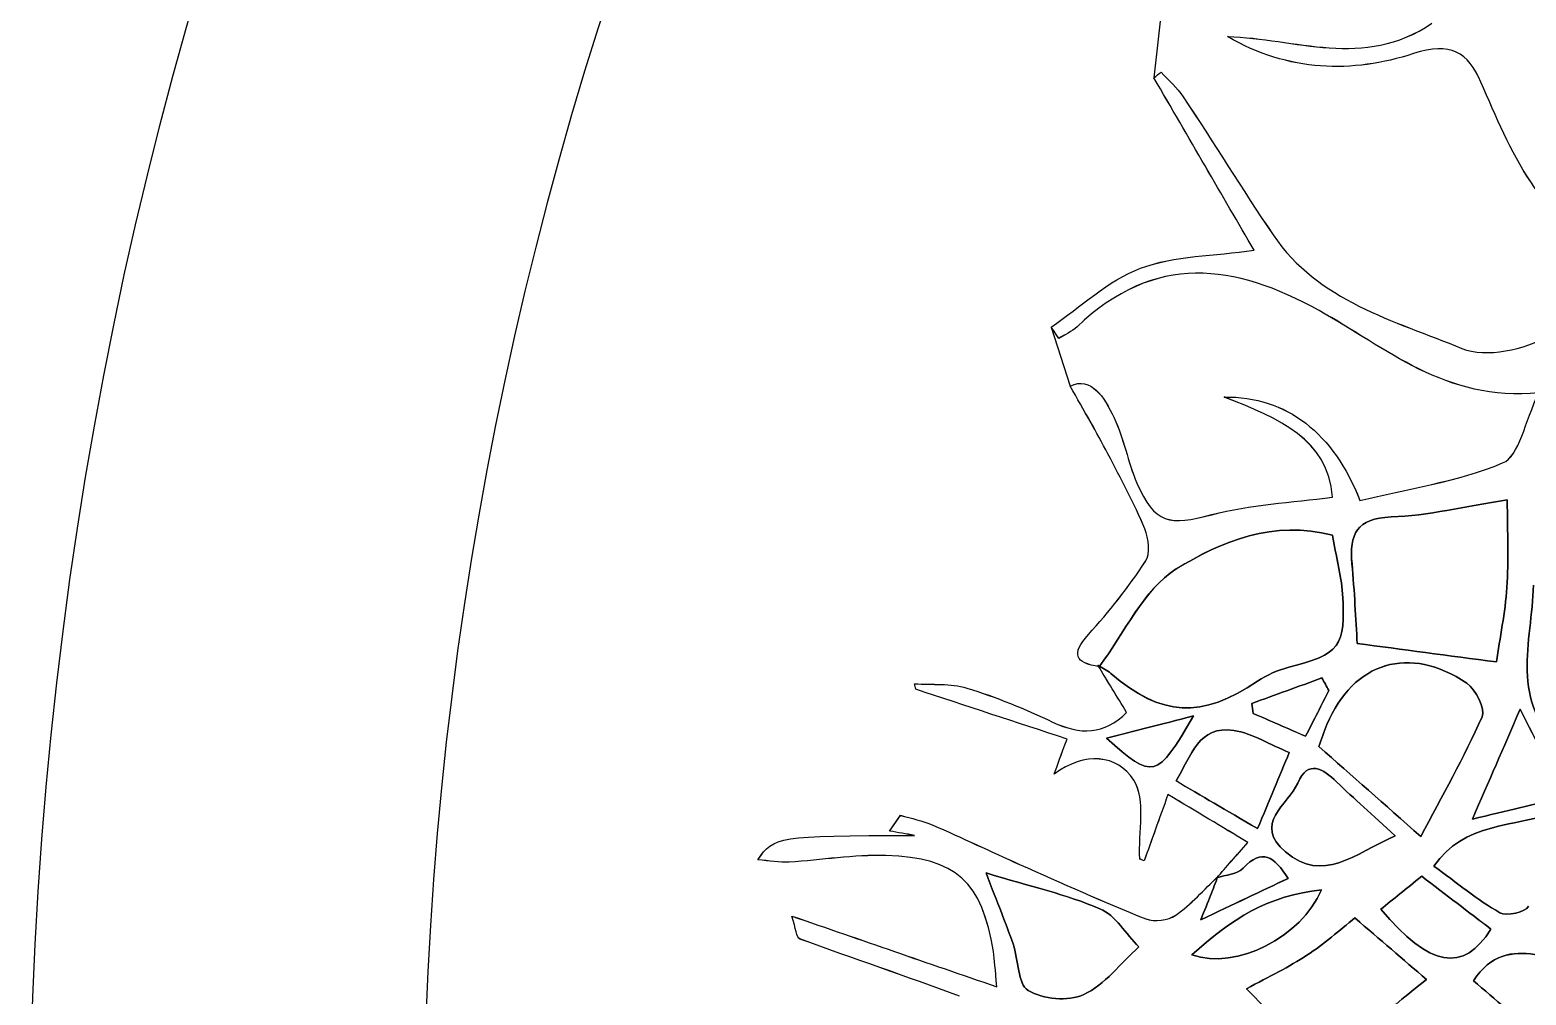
# Model space of a CAD drawing. Extents: x 105 to 524, y 66 to 486.
# Drawn here: x 104.9 to 181, y 284.1 to 333.2 of the extents above; entities that cross this region are included whole.
import ezdxf

# ---------------------------------------------------------------- set-up
doc = ezdxf.new("R2010")
doc.units = 0
doc.layers.add('tree', color=7, linetype='CONTINUOUS')

msp = doc.modelspace()

# ---------------------------------------------------------------- linework, layer by layer
at = {"layer": 'tree', "color": 7}
for p, q in [((163.48269, 343.476347), (162.106134, 330.738427)), ((156.87941, 318.06981), (157.850879, 315.068945)), ((157.265673, 317.49372), (156.879543, 318.070399)), ((180.073688, 309.290385), (180.073688, 309.290385)), ((180.073804, 309.290307), (180.073822, 309.290307)), ((159.255072, 300.87176), (159.324234, 300.802612)), ((159.324181, 300.8021), (159.324181, 300.8021)), ((170.997866, 299.593483), (170.997866, 299.593483)), ((170.997891, 299.593561), (170.997891, 299.593561)), ((164.113104, 298.300493), (164.113104, 298.300493)), ((164.113238, 298.300574), (164.113238, 298.300574)), ((170.49205, 296.741914), (170.49205, 296.741914)), ((170.492131, 296.741942), (170.492131, 296.741942)), ((148.661324, 292.446112), (149.218889, 293.24652)), ((148.661332, 292.445673), (149.218897, 293.245815)), ((148.66135, 292.444616), (149.218916, 293.244758)), ((167.373716, 292.5725), (167.373716, 292.5725)), ((167.373741, 292.572419), (167.373741, 292.572419)), ((174.374771, 292.199822), (174.374771, 292.199822)), ((174.374796, 292.199794), (174.374796, 292.199794)), ((153.565899, 290.317954), (153.565899, 290.317954)), ((153.565952, 290.317848), (153.565952, 290.317848)), ((165.294218, 290.067605), (165.294218, 290.067605)), ((165.355717, 290.132723), (165.294299, 290.068113)), ((175.72107, 290.147301), (175.72107, 290.147301)), ((175.721179, 290.147248), (175.721179, 290.147248)), ((164.033341, 286.145443), (164.033341, 286.145443)), ((164.033394, 286.145471), (164.033394, 286.145471)), ((166.809928, 284.427182), (166.809928, 284.427182)), ((166.810009, 284.427182), (166.810009, 284.427182))]:
    msp.add_line(p, q, dxfattribs=at)
for points in [[(104.943981, 275.896663), (104.943988, 391.738389), (198.852265, 485.646659), (314.693991, 485.646659)], [(180.520473, 410.042708), (144.935447, 374.464681), (124.943987, 326.210511), (124.94399, 275.895598)], [(165.848661, 332.832837), (169.24399, 332.771432), (172.777643, 331.148722), (176.236259, 333.515507)], [(165.848661, 332.8324), (169.243992, 332.770995), (172.777644, 331.148016), (176.23626, 333.51507)], [(165.848687, 332.831342), (169.244017, 332.769936), (172.77767, 331.14696), (176.236286, 333.514012)], [(175.306449, 331.974227), (172.192306, 330.95436), (168.956128, 331.031784), (165.848661, 332.832837)], [(175.30645, 331.973788), (172.192308, 330.953657), (168.955865, 331.031081), (165.848661, 332.8324)], [(175.306476, 331.972732), (172.192332, 330.952598), (168.955888, 331.030022), (165.848687, 332.831342)], [(178.73409, 330.511973), (178.07692, 332.029225), (177.179955, 332.588016), (175.306449, 331.974227)], [(178.734092, 330.511535), (178.076923, 332.028786), (177.179958, 332.587311), (175.30645, 331.973788)], [(178.734116, 330.510478), (178.076947, 332.02773), (177.179982, 332.586254), (175.306476, 331.972732)], [(162.106188, 330.738906), (162.226887, 330.836621), (162.347586, 330.934069), (162.468285, 331.031784)], [(162.10619, 330.738469), (162.22689, 330.835917), (162.347589, 330.933633), (162.468288, 331.031346)], [(162.106214, 330.737411), (162.226913, 330.834859), (162.347613, 330.932574), (162.468312, 331.030289)], [(162.468285, 331.031784), (162.84587, 330.615294), (163.284339, 330.239385), (163.590893, 329.775906)], [(162.468288, 331.031346), (162.845873, 330.614856), (163.284341, 330.238947), (163.59063, 329.775467)], [(162.468312, 331.030289), (162.845897, 330.613799), (163.284366, 330.23789), (163.590653, 329.774411)], [(167.192907, 321.973658), (165.594712, 324.727299), (163.85045, 327.733236), (162.106188, 330.738906)], [(167.192907, 321.973222), (165.594714, 324.726861), (163.850451, 327.732531), (162.10619, 330.738469)], [(167.192933, 321.972163), (165.594738, 324.725804), (163.850476, 327.731474), (162.106214, 330.737411)], [(185.56694, 321.598283), (181.686144, 323.488241), (180.247101, 327.018528), (178.73409, 330.511973)], [(185.566943, 321.597845), (181.686147, 323.487803), (180.247103, 327.018089), (178.734092, 330.511535)], [(185.566967, 321.596788), (181.68617, 323.486746), (180.247127, 327.017033), (178.734116, 330.510478)], [(163.59063, 329.775467), (165.130611, 327.445793), (166.596624, 325.066462), (168.163042, 322.754939)], [(163.590653, 329.774411), (165.130634, 327.444737), (166.596648, 325.065403), (168.163066, 322.753883)], [(163.590893, 329.775906), (165.130875, 327.446232), (166.596621, 325.066898), (168.163039, 322.755378)], [(168.163039, 322.755378), (170.453918, 319.375134), (174.30988, 318.406794), (177.759952, 316.984321)], [(168.163042, 322.754939), (170.453921, 319.374696), (174.309881, 318.406089), (177.759953, 316.983883)], [(168.163066, 322.753883), (170.453945, 319.373639), (174.309907, 318.405032), (177.759978, 316.982825)], [(170.49878, 318.908985), (166.206485, 321.28378), (162.154254, 321.865531), (158.191745, 318.078675)], [(170.498781, 318.908546), (166.206487, 321.283076), (162.154256, 321.865092), (158.191747, 318.07797)], [(170.498807, 318.90749), (166.206512, 321.282018), (162.15428, 321.864036), (158.191772, 318.076913)], [(161.418844, 321.055778), (163.157498, 321.711216), (165.154374, 321.681581), (167.192907, 321.973658)], [(161.418845, 321.05534), (163.1575, 321.710512), (165.154377, 321.681143), (167.192907, 321.973222)], [(161.41887, 321.054283), (163.157525, 321.709454), (165.1544, 321.680086), (167.192933, 321.972163)], [(156.879279, 318.069694), (158.381608, 319.093832), (159.765376, 320.432208), (161.418845, 321.05534)], [(156.879303, 318.068637), (158.381633, 319.092775), (159.7654, 320.43115), (161.41887, 321.054283)], [(156.879543, 318.070399), (158.381606, 319.09427), (159.765373, 320.432912), (161.418844, 321.055778)], [(181.674661, 314.725129), (176.92841, 314.261116), (173.899183, 317.027838), (170.49878, 318.908985)], [(181.674664, 314.72469), (176.928145, 314.26041), (173.899184, 317.027133), (170.498781, 318.908546)], [(181.674688, 314.723634), (176.928169, 314.259354), (173.89921, 317.026076), (170.498807, 318.90749)], [(157.265677, 317.493283), (157.136966, 317.685508), (157.008255, 317.877733), (156.879279, 318.069694)], [(157.2657, 317.492225), (157.13699, 317.684451), (157.00828, 317.876677), (156.879303, 318.068637)], [(158.191745, 318.078675), (157.93299, 317.831451), (157.5765, 317.68648), (157.265673, 317.49372)], [(158.191747, 318.07797), (157.932991, 317.830747), (157.576502, 317.685776), (157.265677, 317.493283)], [(158.191772, 318.076913), (157.933017, 317.829689), (157.576527, 317.684718), (157.2657, 317.492225)], [(177.759952, 316.984321), (178.977891, 316.48213), (180.98705, 316.915973), (182.198581, 317.645899)], [(177.759953, 316.983883), (178.977893, 316.481693), (180.986786, 316.915267), (182.198581, 317.645461)], [(177.759978, 316.982825), (178.977918, 316.480634), (180.98681, 316.914211), (182.198607, 317.644404)], [(157.851011, 315.069534), (158.905525, 315.592282), (159.576847, 314.505403), (160.079137, 313.455902)], [(159.764305, 311.622277), (159.185911, 312.725175), (158.557314, 313.801642), (157.851011, 315.069534)], [(157.851013, 315.068828), (158.905529, 315.591846), (159.576851, 314.504698), (160.07914, 313.455198)], [(159.764307, 311.62184), (159.185913, 312.724472), (158.557316, 313.801203), (157.851013, 315.068828)], [(157.851037, 315.067772), (158.905552, 315.590787), (159.576874, 314.503641), (160.079164, 313.45414)], [(159.764332, 311.620782), (159.185937, 312.723413), (158.557341, 313.800147), (157.851037, 315.067772)], [(165.670816, 314.513947), (168.865337, 314.551057), (171.245405, 312.665371), (172.57443, 309.249352)], [(171.187726, 309.427161), (170.921227, 312.384241), (168.540357, 313.389424), (165.670816, 314.513947)], [(165.670819, 314.51351), (168.865338, 314.550619), (171.245407, 312.664665), (172.574433, 309.248912)], [(171.187727, 309.426723), (170.921228, 312.383801), (168.540359, 313.388985), (165.670819, 314.51351)], [(165.670843, 314.512452), (168.865363, 314.549562), (171.245432, 312.663609), (172.574457, 309.247857)], [(171.187753, 309.425666), (170.921253, 312.382746), (168.540384, 313.387928), (165.670843, 314.512452)], [(179.837204, 311.159333), (180.686638, 311.510679), (180.961148, 313.252462), (181.674661, 314.725129)], [(179.837207, 311.158894), (180.686639, 311.510243), (180.96115, 313.252023), (181.674664, 314.72469)], [(179.837231, 311.157837), (180.686664, 311.509184), (180.961175, 313.250967), (181.674688, 314.723634)], [(160.079137, 313.455902), (160.581961, 312.404798), (160.773958, 311.208724), (161.240465, 310.135995)], [(160.07914, 313.455198), (160.581964, 312.404361), (160.77396, 311.208018), (161.240466, 310.135556)], [(160.079164, 313.45414), (160.581988, 312.403303), (160.773985, 311.206962), (161.240492, 310.1345)], [(161.640748, 307.806587), (161.095733, 309.11239), (160.423076, 310.366933), (159.764305, 311.622277)], [(161.640749, 307.80615), (161.095736, 309.111685), (160.423077, 310.36623), (159.764307, 311.62184)], [(161.640775, 307.805092), (161.09576, 309.110628), (160.423103, 310.365171), (159.764332, 311.620782)], [(172.57443, 309.249352), (174.968919, 309.834841), (177.524695, 310.203007), (179.837204, 311.159333)], [(172.574433, 309.248912), (174.96892, 309.834135), (177.524696, 310.202569), (179.837207, 311.158894)], [(172.574457, 309.247857), (174.968945, 309.833079), (177.524722, 310.201512), (179.837231, 311.157837)], [(161.240465, 310.135995), (162.138232, 308.0725), (162.901947, 307.953694), (165.053969, 308.531974)], [(161.240466, 310.135556), (162.138233, 308.072063), (162.901947, 307.95299), (165.053705, 308.531271)], [(161.240492, 310.1345), (162.138258, 308.071005), (162.901974, 307.951932), (165.053729, 308.530212)], [(165.053705, 308.531271), (166.99557, 309.053216), (169.055732, 309.134379), (171.187727, 309.426723)], [(165.053729, 308.530212), (166.995596, 309.05216), (169.055758, 309.133322), (171.187753, 309.425666)], [(165.053969, 308.531974), (166.995569, 309.053655), (169.055732, 309.134817), (171.187726, 309.427161)], [(174.168245, 308.413086), (176.03935, 308.477962), (177.896298, 308.947852), (180.073688, 309.290385)], [(174.168245, 308.413086), (176.03935, 308.477962), (177.896298, 308.947852), (180.073688, 309.290385)], [(180.073822, 309.290307), (177.896167, 308.948039), (176.039216, 308.477885), (174.168379, 308.413273)], [(180.073822, 309.290307), (177.896167, 308.948039), (176.039216, 308.477885), (174.168379, 308.413273)], [(180.052461, 304.834929), (180.146724, 306.202405), (180.073804, 307.581363), (180.073804, 309.290307)], [(180.052461, 304.834929), (180.146724, 306.202405), (180.073804, 307.581363), (180.073804, 309.290307)], [(180.073688, 309.290385), (180.073688, 307.581441), (180.146858, 306.202486), (180.052592, 304.83501)], [(180.073688, 309.290385), (180.073688, 307.581441), (180.146858, 306.202486), (180.052592, 304.83501)], [(171.175987, 307.483104), (168.21966, 308.280841), (165.506866, 307.16673), (163.240822, 305.768551)], [(171.176003, 307.482045), (168.219677, 308.279784), (165.506885, 307.165673), (163.240839, 305.767494)], [(163.241027, 305.768477), (165.506806, 307.166656), (168.219596, 308.281035), (171.175923, 307.483027)], [(163.241027, 305.768477), (165.506806, 307.166656), (168.219596, 308.281035), (171.175923, 307.483027)], [(174.168379, 308.413273), (172.396079, 308.351869), (172.039855, 307.522093), (172.175509, 306.032073)], [(174.168379, 308.413273), (172.396079, 308.351869), (172.039855, 307.522093), (172.175509, 306.032073)], [(172.175375, 306.032154), (172.039989, 307.521906), (172.396213, 308.35195), (174.168245, 308.413086)], [(172.175375, 306.032154), (172.039989, 307.521906), (172.396213, 308.35195), (174.168245, 308.413086)], [(161.674395, 306.158514), (161.928877, 306.542967), (161.84316, 307.322017), (161.640748, 307.806587)], [(161.674404, 306.158078), (161.928888, 306.542528), (161.84317, 307.321578), (161.640749, 307.80615)], [(161.674421, 306.157019), (161.928904, 306.541472), (161.843186, 307.320522), (161.640775, 307.805092)], [(171.175923, 307.483027), (171.362045, 306.445006), (171.622939, 305.486544), (171.691296, 304.514469)], [(171.175923, 307.483027), (171.362045, 306.445006), (171.622939, 305.486544), (171.691296, 304.514469)], [(171.69136, 304.514543), (171.622999, 305.486618), (171.362109, 306.44508), (171.175987, 307.483104)], [(171.691378, 304.513485), (171.623017, 305.485563), (171.362126, 306.444024), (171.176003, 307.482045)], [(158.772543, 302.434933), (159.824387, 303.603241), (160.807871, 304.84924), (161.674395, 306.158514)], [(158.772553, 302.434494), (159.824395, 303.602803), (160.807612, 304.848803), (161.674404, 306.158078)], [(158.77257, 302.433438), (159.824414, 303.601746), (160.807631, 304.847745), (161.674421, 306.157019)], [(172.444279, 301.983923), (172.364435, 303.220843), (172.303017, 304.629435), (172.175375, 306.032154)], [(172.444279, 301.983923), (172.364435, 303.220843), (172.303017, 304.629435), (172.175375, 306.032154)], [(172.175509, 306.032073), (172.303151, 304.629354), (172.364569, 303.220766), (172.444145, 301.983842)], [(172.175509, 306.032073), (172.303151, 304.629354), (172.364569, 303.220766), (172.444145, 301.983842)], [(159.324181, 300.8021), (160.603004, 302.500898), (161.555511, 304.728587), (163.241027, 305.768477)], [(159.324181, 300.8021), (160.603004, 302.500898), (161.555511, 304.728587), (163.241027, 305.768477)], [(163.240822, 305.768551), (161.555307, 304.728661), (160.603064, 302.500707), (159.324245, 300.802174)], [(163.240839, 305.767494), (161.555324, 304.727604), (160.603083, 302.499649), (159.324261, 300.801117)], [(171.691296, 304.514469), (171.881158, 301.816625), (171.548968, 301.430574), (168.960348, 300.77113)], [(171.691296, 304.514469), (171.881158, 301.816625), (171.548968, 301.430574), (168.960348, 300.77113)], [(168.960408, 300.771204), (171.549032, 301.43038), (171.881221, 301.816703), (171.69136, 304.514543)], [(168.960427, 300.770147), (171.549049, 301.429323), (171.881238, 301.815644), (171.691378, 304.513485)], [(179.521866, 301.043802), (179.698375, 302.255894), (179.963272, 303.539271), (180.052461, 304.834929)], [(179.521866, 301.043802), (179.698375, 302.255894), (179.963272, 303.539271), (180.052461, 304.834929)], [(180.052592, 304.83501), (179.963138, 303.539352), (179.698241, 302.25571), (179.521997, 301.043883)], [(180.052592, 304.83501), (179.963138, 303.539352), (179.698241, 302.25571), (179.521997, 301.043883)], [(181.403382, 304.941457), (181.319801, 302.063937), (180.146456, 298.973099), (182.915059, 296.584687)], [(181.403382, 304.941457), (181.319801, 302.063937), (180.146456, 298.973099), (182.915059, 296.584687)], [(182.915193, 296.58474), (180.14659, 298.973152), (181.319667, 302.06399), (181.403248, 304.94151)], [(182.915193, 296.58474), (180.14659, 298.973152), (181.319667, 302.06399), (181.403248, 304.94151)], [(159.324234, 300.802612), (158.105226, 300.997775), (157.871038, 301.433488), (158.772543, 302.434933)], [(159.324245, 300.802174), (158.105235, 300.99707), (157.871047, 301.43305), (158.772553, 302.434494)], [(159.324261, 300.801117), (158.105253, 300.996013), (157.871065, 301.431992), (158.77257, 302.433438)], [(170.901413, 297.858695), (172.24272, 301.047513), (175.107988, 301.934157), (178.011713, 299.957966)], [(170.901413, 297.858695), (172.24272, 301.047513), (175.107988, 301.934157), (178.011713, 299.957966)], [(178.01179, 299.957991), (175.107805, 301.934185), (172.242533, 301.047542), (170.901494, 297.85872)], [(178.01179, 299.957991), (175.107805, 301.934185), (172.242533, 301.047542), (170.901494, 297.85872)], [(172.444145, 301.983842), (174.709924, 301.682954), (177.075306, 301.368718), (179.521866, 301.043802)], [(172.444145, 301.983842), (174.709924, 301.682954), (177.075306, 301.368718), (179.521866, 301.043802)], [(179.521997, 301.043883), (177.075437, 301.368799), (174.710058, 301.683035), (172.444279, 301.983923)], [(179.521997, 301.043883), (177.075437, 301.368799), (174.710058, 301.683035), (172.444279, 301.983923)], [(160.713342, 298.478277), (160.224403, 299.280821), (159.739738, 300.076157), (159.255072, 300.87176)], [(159.256621, 300.870179), (159.25521, 300.871237), (159.324181, 300.8021), (159.324181, 300.8021)], [(159.256621, 300.870179), (159.25521, 300.871237), (159.324181, 300.8021), (159.324181, 300.8021)], [(160.713349, 298.477838), (160.224414, 299.280118), (159.739746, 300.07572), (159.256416, 300.870253)], [(159.256416, 300.870253), (159.478588, 300.734628), (159.722922, 300.627835), (159.915991, 300.461239)], [(160.713368, 298.476782), (160.22443, 299.279059), (159.739764, 300.074662), (159.256434, 300.869197)], [(159.256434, 300.869197), (159.478606, 300.733571), (159.722941, 300.626778), (159.916007, 300.460182)], [(159.915927, 300.461165), (159.723127, 300.627761), (159.478525, 300.734554), (159.256621, 300.870179)], [(159.915927, 300.461165), (159.723127, 300.627761), (159.478525, 300.734554), (159.256621, 300.870179)], [(168.960348, 300.77113), (168.407055, 300.630431), (167.853226, 300.378936), (167.377907, 300.061761)], [(168.960348, 300.77113), (168.407055, 300.630431), (167.853226, 300.378936), (167.377907, 300.061761)], [(167.377971, 300.06157), (167.853289, 300.37901), (168.406851, 300.630237), (168.960408, 300.771204)], [(167.377987, 300.060512), (167.853307, 300.377952), (168.406867, 300.629181), (168.960427, 300.770147)], [(149.935614, 299.93342), (150.823768, 299.872548), (151.760788, 299.970529), (152.589128, 299.716095)], [(149.992493, 299.654422), (149.973549, 299.747333), (149.954576, 299.840241), (149.935614, 299.93342)], [(149.935634, 299.932361), (150.823787, 299.871489), (151.760807, 299.969471), (152.589144, 299.715039)], [(149.992512, 299.653366), (149.973552, 299.746275), (149.954593, 299.839185), (149.935634, 299.932361)], [(149.935874, 299.933856), (150.82376, 299.872985), (151.76078, 299.971234), (152.589118, 299.716534)], [(149.992485, 299.654861), (149.973526, 299.747771), (149.954566, 299.840947), (149.935874, 299.933856)], [(167.377907, 300.061761), (164.508635, 298.146706), (162.48452, 298.244422), (159.915927, 300.461165)], [(167.377907, 300.061761), (164.508635, 298.146706), (162.48452, 298.244422), (159.915927, 300.461165)], [(159.915991, 300.461239), (162.484315, 298.244496), (164.508695, 298.146516), (167.377971, 300.06157)], [(159.916007, 300.460182), (162.484334, 298.24344), (164.508714, 298.145458), (167.377987, 300.060512)], [(167.074077, 298.930035), (168.264244, 299.363345), (169.454146, 299.796655), (170.644312, 300.229965)], [(167.074077, 298.930035), (168.264244, 299.363345), (169.454146, 299.796655), (170.644312, 300.229965)], [(170.64434, 300.229778), (169.45417, 299.796468), (168.264272, 299.363426), (167.074102, 298.930116)], [(170.64434, 300.229778), (169.45417, 299.796468), (168.264272, 299.363426), (167.074102, 298.930116)], [(170.644312, 300.229965), (170.762341, 300.017716), (170.880105, 299.805464), (170.997866, 299.593483)], [(170.644312, 300.229965), (170.762341, 300.017716), (170.880105, 299.805464), (170.997866, 299.593483)], [(170.997891, 299.593561), (170.88013, 299.805545), (170.762369, 300.017794), (170.64434, 300.229778)], [(170.997891, 299.593561), (170.88013, 299.805545), (170.762369, 300.017794), (170.64434, 300.229778)], [(178.011713, 299.957966), (178.47261, 299.644262), (178.962082, 298.643082), (178.78691, 298.248218)], [(178.011713, 299.957966), (178.47261, 299.644262), (178.962082, 298.643082), (178.78691, 298.248218)], [(178.786988, 298.248246), (178.961895, 298.643111), (178.472423, 299.64429), (178.01179, 299.957991)], [(178.786988, 298.248246), (178.961895, 298.643111), (178.472423, 299.64429), (178.01179, 299.957991)], [(157.68545, 297.122281), (155.082141, 297.979289), (152.537313, 298.817075), (149.992485, 299.654861)], [(157.685458, 297.121845), (155.082152, 297.978851), (152.537322, 298.816638), (149.992493, 299.654422)], [(157.685477, 297.120786), (155.082168, 297.977794), (152.53734, 298.81558), (149.992512, 299.653366)], [(152.589118, 299.716534), (154.081033, 299.258128), (155.540638, 298.65662), (156.952977, 297.987299)], [(152.589128, 299.716095), (154.081043, 299.257424), (155.540646, 298.656181), (156.952985, 297.986595)], [(152.589144, 299.715039), (154.08106, 299.256366), (155.540664, 298.655125), (156.953004, 297.985537)], [(170.997866, 299.593483), (170.624553, 298.855814), (170.251508, 298.118414), (169.818378, 297.262472)], [(170.997866, 299.593483), (170.624553, 298.855814), (170.251508, 298.118414), (169.818378, 297.262472)], [(169.818406, 297.262554), (170.251533, 298.118227), (170.624578, 298.855896), (170.997891, 299.593561)], [(169.818406, 297.262554), (170.251533, 298.118227), (170.624578, 298.855896), (170.997891, 299.593561)], [(156.952977, 297.987299), (158.354369, 297.323051), (159.575512, 297.3364), (160.713342, 298.478277)], [(156.952985, 297.986595), (158.354377, 297.322614), (159.575521, 297.335963), (160.713349, 298.477838)], [(156.953004, 297.985537), (158.354395, 297.321555), (159.575539, 297.334905), (160.713368, 298.476782)], [(164.113104, 298.300493), (162.251348, 295.08124), (162.060417, 295.040925), (159.695836, 297.164492)], [(159.695836, 297.164492), (161.149034, 297.538263), (162.398216, 297.859443), (164.113104, 298.300493)], [(164.113104, 298.300493), (162.251348, 295.08124), (162.060417, 295.040925), (159.695836, 297.164492)], [(159.695836, 297.164492), (161.149034, 297.538263), (162.398216, 297.859443), (164.113104, 298.300493)], [(164.113238, 298.300574), (162.39835, 297.859521), (161.149168, 297.538345), (159.69597, 297.164569)], [(159.69597, 297.164569), (162.060551, 295.041006), (162.251482, 295.081318), (164.113238, 298.300574)], [(164.113238, 298.300574), (162.39835, 297.859521), (161.149168, 297.538345), (159.69597, 297.164569)], [(159.69597, 297.164569), (162.060551, 295.041006), (162.251482, 295.081318), (164.113238, 298.300574)], [(167.14591, 298.427577), (167.121886, 298.594974), (167.097844, 298.762639), (167.074077, 298.930035)], [(167.14591, 298.427577), (167.121886, 298.594974), (167.097844, 298.762639), (167.074077, 298.930035)], [(167.074102, 298.930116), (167.097879, 298.762716), (167.121903, 298.595055), (167.145935, 298.427659)], [(167.074102, 298.930116), (167.097879, 298.762716), (167.121903, 298.595055), (167.145935, 298.427659)], [(169.818378, 297.262472), (168.882695, 297.670421), (168.014301, 298.048997), (167.14591, 298.427577)], [(169.818378, 297.262472), (168.882695, 297.670421), (168.014301, 298.048997), (167.14591, 298.427577)], [(167.145935, 298.427659), (168.014329, 298.049079), (168.88272, 297.670499), (169.818406, 297.262554)], [(167.145935, 298.427659), (168.014329, 298.049079), (168.88272, 297.670499), (169.818406, 297.262554)], [(178.302991, 293.052934), (179.153224, 295.014442), (179.842707, 296.604577), (180.724983, 298.639505)], [(178.302991, 293.052934), (179.153224, 295.014442), (179.842707, 296.604577), (180.724983, 298.639505)], [(180.724849, 298.639639), (179.842573, 296.604447), (179.153358, 295.014308), (178.303125, 293.053064)], [(180.724849, 298.639639), (179.842573, 296.604447), (179.153358, 295.014308), (178.303125, 293.053064)], [(183.001578, 294.176789), (182.236258, 295.676955), (181.57989, 296.963536), (180.724849, 298.639639)], [(183.001578, 294.176789), (182.236258, 295.676955), (181.57989, 296.963536), (180.724849, 298.639639)], [(180.724983, 298.639505), (181.580024, 296.963401), (182.236392, 295.676821), (183.001712, 294.176655)], [(180.724983, 298.639505), (181.580024, 296.963401), (182.236392, 295.676821), (183.001712, 294.176655)], [(166.160316, 297.560238), (164.382408, 297.83496), (163.994941, 296.266179), (163.226686, 294.996154)], [(166.160316, 297.560238), (164.382408, 297.83496), (163.994941, 296.266179), (163.226686, 294.996154)], [(163.226715, 294.996073), (163.994969, 296.266101), (164.382168, 297.835147), (166.160341, 297.560425)], [(163.226715, 294.996073), (163.994969, 296.266101), (164.382168, 297.835147), (166.160341, 297.560425)], [(168.985794, 296.432778), (168.046104, 296.822834), (167.136858, 297.409394), (166.160316, 297.560238)], [(168.985794, 296.432778), (168.046104, 296.822834), (167.136858, 297.409394), (166.160316, 297.560238)], [(166.160341, 297.560425), (167.136882, 297.409313), (168.046132, 296.822756), (168.985823, 296.432697)], [(166.160341, 297.560425), (167.136882, 297.409313), (168.046132, 296.822756), (168.985823, 296.432697)], [(170.49205, 296.741914), (170.632776, 297.128502), (170.750805, 297.500407), (170.901413, 297.858695)], [(170.49205, 296.741914), (170.632776, 297.128502), (170.750805, 297.500407), (170.901413, 297.858695)], [(170.901494, 297.85872), (170.750618, 297.500432), (170.632857, 297.12853), (170.492131, 296.741942)], [(170.901494, 297.85872), (170.750618, 297.500432), (170.632857, 297.12853), (170.492131, 296.741942)], [(178.78691, 298.248218), (177.877124, 296.194603), (176.756653, 294.234161), (175.6725, 292.171201)], [(178.78691, 298.248218), (177.877124, 296.194603), (176.756653, 294.234161), (175.6725, 292.171201)], [(175.672577, 292.171229), (176.756466, 294.234189), (177.877205, 296.194628), (178.786988, 298.248246)], [(175.672577, 292.171229), (176.756466, 294.234189), (177.877205, 296.194628), (178.786988, 298.248246)], [(157.024542, 295.344189), (157.198915, 295.813007), (157.373288, 296.282092), (157.68545, 297.122281)], [(157.02455, 295.343749), (157.198924, 295.81257), (157.373295, 296.281655), (157.685458, 297.121845)], [(157.024569, 295.342693), (157.198942, 295.811512), (157.373315, 296.280597), (157.685477, 297.120786)], [(175.6725, 292.171201), (173.769884, 293.849975), (172.212815, 295.223593), (170.49205, 296.741914)], [(175.6725, 292.171201), (173.769884, 293.849975), (172.212815, 295.223593), (170.49205, 296.741914)], [(170.492131, 296.741942), (172.212893, 295.223621), (173.769965, 293.850004), (175.672577, 292.171229)], [(170.492131, 296.741942), (172.212893, 295.223621), (173.769965, 293.850004), (175.672577, 292.171229)], [(161.074371, 295.039296), (160.251107, 296.336289), (158.582949, 296.496211), (157.024542, 295.344189)], [(161.074379, 295.038593), (160.251115, 296.335584), (158.58296, 296.495505), (157.02455, 295.343749)], [(161.074397, 295.037534), (160.251133, 296.334527), (158.582976, 296.494449), (157.024569, 295.342693)], [(167.373716, 292.5725), (167.972405, 294.005653), (168.478966, 295.219081), (168.985794, 296.432778)], [(167.373716, 292.5725), (167.972405, 294.005653), (168.478966, 295.219081), (168.985794, 296.432778)], [(168.985823, 296.432697), (168.478994, 295.219268), (167.972165, 294.005575), (167.373741, 292.572419)], [(168.985823, 296.432697), (168.478994, 295.219268), (167.972165, 294.005575), (167.373741, 292.572419)], [(169.414624, 294.886719), (169.944687, 296.107619), (170.699056, 295.607299), (171.400551, 294.93851)], [(169.414624, 294.886719), (169.944687, 296.107619), (170.699056, 295.607299), (171.400551, 294.93851)], [(171.400579, 294.938485), (170.699081, 295.607271), (169.944711, 296.107594), (169.414652, 294.88669)], [(171.400579, 294.938485), (170.699081, 295.607271), (169.944711, 296.107594), (169.414652, 294.88669)], [(161.379056, 291.026574), (161.315502, 292.388177), (161.708842, 294.03972), (161.074371, 295.039296)], [(161.379066, 291.026137), (161.315245, 292.38774), (161.70885, 294.039283), (161.074379, 295.038593)], [(161.379082, 291.025079), (161.315261, 292.386682), (161.708869, 294.038225), (161.074397, 295.037534)], [(163.226686, 294.996154), (164.515123, 294.242998), (165.733063, 293.53123), (167.373716, 292.5725)], [(163.226686, 294.996154), (164.515123, 294.242998), (165.733063, 293.53123), (167.373716, 292.5725)], [(167.373741, 292.572419), (165.733088, 293.531149), (164.515151, 294.24292), (163.226715, 294.996073)], [(167.373741, 292.572419), (165.733088, 293.531149), (164.515151, 294.24292), (163.226715, 294.996073)], [(168.80205, 291.381794), (167.098377, 292.811475), (168.938773, 293.791562), (169.414624, 294.886719)], [(168.80205, 291.381794), (167.098377, 292.811475), (168.938773, 293.791562), (169.414624, 294.886719)], [(169.414652, 294.88669), (168.938797, 293.791534), (167.098405, 292.811447), (168.802078, 291.381766)], [(169.414652, 294.88669), (168.938797, 293.791534), (167.098405, 292.811447), (168.802078, 291.381766)], [(171.400551, 294.93851), (172.284432, 294.095385), (173.196352, 293.281894), (174.374771, 292.199822)], [(171.400551, 294.93851), (172.284432, 294.095385), (173.196352, 293.281894), (174.374771, 292.199822)], [(174.374796, 292.199794), (173.196377, 293.281869), (172.284461, 294.09536), (171.400579, 294.938485)], [(174.374796, 292.199794), (173.196377, 293.281869), (172.284461, 294.09536), (171.400579, 294.938485)], [(162.817298, 294.302696), (162.36254, 293.037741), (161.983886, 291.983701), (161.604966, 290.929927)], [(162.817306, 294.302258), (162.36255, 293.037038), (161.983896, 291.983262), (161.604974, 290.92949)], [(162.817324, 294.301201), (162.362566, 293.035979), (161.983913, 291.982206), (161.604993, 290.928432)], [(166.879409, 291.86703), (165.515403, 292.684792), (164.304941, 293.410713), (162.817298, 294.302696)], [(166.879418, 291.866327), (165.515413, 292.684355), (164.304948, 293.410009), (162.817306, 294.302258)], [(166.879436, 291.865268), (165.51543, 292.683297), (164.304967, 293.408951), (162.817324, 294.301201)], [(183.001712, 294.176655), (181.366132, 293.785526), (180.063009, 293.47396), (178.302991, 293.052934)], [(183.001712, 294.176655), (181.366132, 293.785526), (180.063009, 293.47396), (178.302991, 293.052934)], [(178.303125, 293.053064), (180.06314, 293.473826), (181.365998, 293.785396), (183.001578, 294.176789)], [(178.303125, 293.053064), (180.06314, 293.473826), (181.365998, 293.785396), (183.001578, 294.176789)], [(149.218889, 293.24652), (149.766842, 293.08473), (150.337759, 292.976336), (150.85794, 292.751004)], [(149.218897, 293.245815), (149.766853, 293.084024), (150.337767, 292.975898), (150.857948, 292.7503)], [(149.218916, 293.244758), (149.766869, 293.082968), (150.337786, 292.97484), (150.857967, 292.749242)], [(182.891825, 293.490646), (180.229503, 292.595995), (177.894029, 292.897952), (176.338294, 290.663055)], [(182.891825, 293.490646), (180.229503, 292.595995), (177.894029, 292.897952), (176.338294, 290.663055)], [(176.338318, 290.663027), (177.894058, 292.897923), (180.229531, 292.595967), (182.891853, 293.490622)], [(176.338318, 290.663027), (177.894058, 292.897923), (180.229531, 292.595967), (182.891853, 293.490622)], [(141.956649, 290.981989), (142.813026, 292.197285), (142.881386, 292.205562), (149.932403, 292.225318)], [(141.956659, 290.981285), (142.813035, 292.196848), (142.881396, 292.204856), (149.932411, 292.224615)], [(141.956676, 290.980227), (142.813052, 292.19579), (142.881413, 292.2038), (149.932429, 292.223556)], [(149.932403, 292.225318), (149.508621, 292.299005), (149.085106, 292.372425), (148.661324, 292.446112)], [(149.932411, 292.224615), (149.50863, 292.2983), (149.084848, 292.371988), (148.661332, 292.445673)], [(149.932429, 292.223556), (149.508647, 292.297243), (149.084865, 292.37093), (148.66135, 292.444616)], [(150.85794, 292.751004), (152.341044, 292.108381), (153.797444, 291.405687), (155.27494, 290.750249)], [(150.857948, 292.7503), (152.340786, 292.107945), (153.797452, 291.404982), (155.274948, 290.749545)], [(150.857967, 292.749242), (152.340803, 292.106886), (153.797471, 291.403925), (155.274966, 290.748487)], [(174.374771, 292.199822), (172.270279, 291.259514), (170.708669, 289.781777), (168.80205, 291.381794)], [(174.374771, 292.199822), (172.270279, 291.259514), (170.708669, 289.781777), (168.80205, 291.381794)], [(168.802078, 291.381766), (170.708694, 289.781749), (172.270039, 291.259489), (174.374796, 292.199794)], [(168.802078, 291.381766), (170.708694, 289.781749), (172.270039, 291.259489), (174.374796, 292.199794)], [(165.294299, 290.068113), (165.788845, 290.629574), (166.283658, 291.190768), (166.879409, 291.86703)], [(165.29431, 290.067675), (165.788855, 290.628871), (166.283668, 291.190331), (166.879418, 291.866327)], [(165.294326, 290.066618), (165.788872, 290.627812), (166.283685, 291.189273), (166.879436, 291.865268)], [(168.928097, 290.041245), (168.210579, 291.140938), (167.597205, 291.599077), (166.639889, 290.554382)], [(168.928116, 290.040187), (168.210598, 291.139881), (167.597222, 291.59802), (166.639907, 290.553324)], [(166.640069, 290.554579), (167.597116, 291.59901), (168.210759, 291.140868), (168.928009, 290.041175)], [(166.640069, 290.554579), (167.597116, 291.59901), (168.210759, 291.140868), (168.928009, 290.041175)], [(143.554577, 290.869323), (143.057895, 290.840222), (142.55427, 290.935801), (141.956649, 290.981989)], [(143.554319, 290.868619), (143.057905, 290.839797), (142.554279, 290.935364), (141.956659, 290.981285)], [(143.554337, 290.867561), (143.057922, 290.838727), (142.554297, 290.934306), (141.956676, 290.980227)], [(148.475478, 291.200477), (146.840166, 291.247999), (145.196574, 290.964729), (143.554319, 290.868619)], [(148.475495, 291.199418), (146.840183, 291.24694), (145.196592, 290.963674), (143.554337, 290.867561)], [(148.475736, 291.200913), (146.840156, 291.248703), (145.196566, 290.965169), (143.554577, 290.869323)], [(153.937377, 286.317662), (153.364057, 289.865837), (152.066008, 291.095818), (148.475478, 291.200477)], [(153.937396, 286.316605), (153.364075, 289.864781), (152.066026, 291.094761), (148.475495, 291.199418)], [(153.937369, 286.318367), (153.364049, 289.866543), (152.066266, 291.096523), (148.475736, 291.200913)], [(155.27494, 290.750249), (157.406667, 289.804336), (159.531986, 288.840535), (161.697894, 287.978988)], [(155.274948, 290.749545), (157.406411, 289.8039), (159.531995, 288.840097), (161.697635, 287.97855)], [(155.274966, 290.748487), (157.406427, 289.802841), (159.532013, 288.83904), (161.697653, 287.977493)], [(161.604966, 290.929927), (161.529663, 290.962232), (161.454359, 290.994537), (161.379056, 291.026574)], [(161.604974, 290.92949), (161.52967, 290.961805), (161.45437, 290.993834), (161.379066, 291.026137)], [(161.604993, 290.928432), (161.529689, 290.960737), (161.454386, 290.992775), (161.379082, 291.025079)], [(176.338294, 290.663055), (177.5079, 289.814053), (178.547727, 288.952506), (179.701578, 288.289326)], [(176.338294, 290.663055), (177.5079, 289.814053), (178.547727, 288.952506), (179.701578, 288.289326)], [(179.701606, 288.289301), (178.547755, 288.952481), (177.507925, 289.814028), (176.338318, 290.663027)], [(179.701606, 288.289301), (178.547755, 288.952481), (177.507925, 289.814028), (176.338318, 290.663027)], [(153.565899, 290.317954), (155.832478, 289.629677), (157.658721, 289.218793), (159.352513, 288.497144)], [(154.939252, 286.704634), (154.583832, 287.739988), (154.164855, 288.753448), (153.565899, 290.317954)], [(153.565899, 290.317954), (155.832478, 289.629677), (157.658721, 289.218793), (159.352513, 288.497144)], [(154.939252, 286.704634), (154.583832, 287.739988), (154.164855, 288.753448), (153.565899, 290.317954)], [(153.565952, 290.317848), (154.164908, 288.753606), (154.583885, 287.740146), (154.939305, 286.704528)], [(159.352297, 288.497038), (157.658506, 289.218687), (155.832531, 289.629571), (153.565952, 290.317848)], [(153.565952, 290.317848), (154.164908, 288.753606), (154.583885, 287.740146), (154.939305, 286.704528)], [(159.352297, 288.497038), (157.658506, 289.218687), (155.832531, 289.629571), (153.565952, 290.317848)], [(163.20957, 288.168278), (163.996784, 288.720661), (164.648345, 289.466338), (165.355717, 290.132723)], [(163.20958, 288.167572), (163.996793, 288.720223), (164.648356, 289.4659), (165.35546, 290.130682)], [(163.209596, 288.166516), (163.996811, 288.719166), (164.648372, 289.464843), (165.355477, 290.129626)], [(164.493653, 287.93603), (164.874441, 288.90517), (165.114774, 289.517092), (165.355369, 290.130615)], [(164.493653, 287.93603), (164.874441, 288.90517), (165.114774, 289.517092), (165.355369, 290.130615)], [(168.928009, 290.041175), (167.532494, 289.378796), (166.164482, 288.729229), (164.493653, 287.93603)], [(168.928009, 290.041175), (167.532494, 289.378796), (166.164482, 288.729229), (164.493653, 287.93603)], [(165.35546, 290.130682), (165.114594, 289.517162), (164.874265, 288.905241), (164.493741, 287.9361)], [(164.493741, 287.9361), (166.16457, 288.7293), (167.532315, 289.378598), (168.928097, 290.041245)], [(165.355477, 290.129626), (165.114612, 289.516104), (164.874282, 288.904184), (164.49376, 287.935043)], [(164.49376, 287.935043), (166.164588, 288.728243), (167.532333, 289.377541), (168.928116, 290.040187)], [(165.294218, 290.067605), (165.751648, 290.22192), (166.35434, 290.242745), (166.640069, 290.554579)], [(165.294218, 290.067605), (165.751648, 290.22192), (166.35434, 290.242745), (166.640069, 290.554579)], [(165.355369, 290.130615), (165.355637, 290.132378), (165.294218, 290.067605), (165.294218, 290.067605)], [(165.355369, 290.130615), (165.355637, 290.132378), (165.294218, 290.067605), (165.294218, 290.067605)], [(166.639889, 290.554382), (166.354432, 290.242815), (165.751736, 290.221723), (165.29431, 290.067675)], [(166.639907, 290.553324), (166.354448, 290.241758), (165.751754, 290.220666), (165.294326, 290.066618)], [(175.721179, 290.147248), (174.914204, 289.498751), (174.273055, 288.983745), (173.633779, 288.470072)], [(175.721179, 290.147248), (174.914204, 289.498751), (174.273055, 288.983745), (173.633779, 288.470072)], [(173.633938, 288.46986), (174.273217, 288.983797), (174.914098, 289.498804), (175.72107, 290.147301)], [(173.633938, 288.46986), (174.273217, 288.983797), (174.914098, 289.498804), (175.72107, 290.147301)], [(175.72107, 290.147301), (176.96598, 289.197648), (178.104345, 288.329426), (179.238434, 287.464144)], [(175.72107, 290.147301), (176.96598, 289.197648), (178.104345, 288.329426), (179.238434, 287.464144)], [(179.238543, 287.464087), (178.104186, 288.329374), (176.96609, 289.197595), (175.721179, 290.147248)], [(179.238543, 287.464087), (178.104186, 288.329374), (176.96609, 289.197595), (175.721179, 290.147248)], [(164.033341, 286.145443), (165.996839, 287.965187), (167.965406, 289.196769), (170.626663, 289.450935)], [(170.626663, 289.450935), (169.586836, 287.072402), (166.327159, 285.362121), (164.033341, 286.145443)], [(164.033341, 286.145443), (165.996839, 287.965187), (167.965406, 289.196769), (170.626663, 289.450935)], [(170.626663, 289.450935), (169.586836, 287.072402), (166.327159, 285.362121), (164.033341, 286.145443)], [(164.033394, 286.145471), (166.327212, 285.362149), (169.586889, 287.072426), (170.626715, 289.45096)], [(170.626715, 289.45096), (167.965462, 289.196794), (165.996892, 287.965212), (164.033394, 286.145471)], [(164.033394, 286.145471), (166.327212, 285.362149), (169.586889, 287.072426), (170.626715, 289.45096)], [(170.626715, 289.45096), (167.965462, 289.196794), (165.996892, 287.965212), (164.033394, 286.145471)], [(161.333688, 286.556087), (160.681324, 287.221937), (160.144587, 288.159575), (159.352297, 288.497038)], [(161.333688, 286.556087), (160.681324, 287.221937), (160.144587, 288.159575), (159.352297, 288.497038)], [(159.352513, 288.497144), (160.144802, 288.15968), (160.681271, 287.221778), (161.333635, 286.556192)], [(159.352513, 288.497144), (160.144802, 288.15968), (160.681271, 287.221778), (161.333635, 286.556192)], [(173.633779, 288.470072), (176.125466, 285.51753), (177.848634, 285.220914), (179.238543, 287.464087)], [(173.633779, 288.470072), (176.125466, 285.51753), (177.848634, 285.220914), (179.238543, 287.464087)], [(179.238434, 287.464144), (177.848528, 285.220971), (176.12536, 285.517586), (173.633938, 288.46986)], [(179.238434, 287.464144), (177.848528, 285.220971), (176.12536, 285.517586), (173.633938, 288.46986)], [(179.701578, 288.289326), (180.034036, 288.09817), (181.021792, 288.333378), (181.149967, 288.621452)], [(179.701578, 288.289326), (180.034036, 288.09817), (181.021792, 288.333378), (181.149967, 288.621452)], [(181.149727, 288.621692), (181.021817, 288.333353), (180.034061, 288.098142), (179.701606, 288.289301)], [(181.149727, 288.621692), (181.021817, 288.333353), (180.034061, 288.098142), (179.701606, 288.289301)], [(144.093995, 286.958416), (143.92523, 287.020356), (143.901996, 287.479031), (143.687303, 288.125658)], [(143.687303, 288.125658), (147.270089, 286.889268), (150.534038, 285.762608), (154.116825, 284.526221)], [(144.094011, 286.957359), (143.925246, 287.019299), (143.902014, 287.477972), (143.68732, 288.1246)], [(143.68732, 288.1246), (147.270106, 286.888211), (150.534056, 285.761552), (154.116842, 284.525164)], [(144.094252, 286.958854), (143.92522, 287.020794), (143.901988, 287.479467), (143.68756, 288.126095)], [(143.68756, 288.126095), (147.27008, 286.889706), (150.534029, 285.763314), (154.116816, 284.526659)], [(161.697635, 287.97855), (162.121952, 287.809552), (162.834129, 287.904061), (163.20958, 288.167572)], [(161.697653, 287.977493), (162.121969, 287.808494), (162.834147, 287.903005), (163.209596, 288.166516)], [(161.697894, 287.978988), (162.12221, 287.810256), (162.834121, 287.904768), (163.20957, 288.168278)], [(172.327185, 288.026352), (171.533562, 287.402951), (170.753825, 286.701593), (169.886768, 286.133992)], [(172.327185, 288.026352), (171.533562, 287.402951), (170.753825, 286.701593), (169.886768, 286.133992)], [(169.886955, 286.133723), (170.754012, 286.701593), (171.533481, 287.402951), (172.327104, 288.026352)], [(169.886955, 286.133723), (170.754012, 286.701593), (171.533481, 287.402951), (172.327104, 288.026352)], [(172.327104, 288.026352), (173.605927, 286.92639), (174.769925, 285.925211), (175.960359, 284.90134)], [(172.327104, 288.026352), (173.605927, 286.92639), (174.769925, 285.925211), (175.960359, 284.90134)], [(175.96044, 284.90134), (174.770006, 285.925211), (173.606008, 286.92639), (172.327185, 288.026352)], [(175.96044, 284.90134), (174.770006, 285.925211), (173.606008, 286.92639), (172.327185, 288.026352)], [(152.216347, 284.058737), (149.519576, 285.054044), (146.792901, 285.967918), (144.093995, 286.958416)], [(152.216366, 284.05768), (149.519596, 285.052985), (146.792918, 285.96686), (144.094011, 286.957359)], [(152.216606, 284.059175), (149.519569, 285.05448), (146.792891, 285.968622), (144.094252, 286.958854)], [(184.859863, 285.980209), (182.700097, 285.285526), (180.121888, 287.583697), (178.360271, 284.836196)], [(184.859863, 285.980209), (182.700097, 285.285526), (180.121888, 287.583697), (178.360271, 284.836196)], [(178.360271, 284.836009), (180.121888, 287.58351), (182.700097, 285.285607), (184.859863, 285.980022)], [(178.360271, 284.836009), (180.121888, 287.58351), (182.700097, 285.285607), (184.859863, 285.980022)], [(154.116816, 284.526659), (154.026291, 285.450947), (154.006798, 285.888528), (153.937369, 286.318367)], [(154.116825, 284.526221), (154.026302, 285.450509), (154.006808, 285.888091), (153.937377, 286.317662)], [(154.116842, 284.525164), (154.026318, 285.449452), (154.006825, 285.887033), (153.937396, 286.316605)], [(155.702434, 284.347193), (155.169969, 284.669706), (155.215364, 285.900756), (154.939252, 286.704634)], [(155.702434, 284.347193), (155.169969, 284.669706), (155.215364, 285.900756), (154.939252, 286.704634)], [(154.939305, 286.704528), (155.215417, 285.900915), (155.169754, 284.669869), (155.702487, 284.347356)], [(154.939305, 286.704528), (155.215417, 285.900915), (155.169754, 284.669869), (155.702487, 284.347356)], [(161.333635, 286.556192), (160.412635, 285.720811), (159.607797, 284.636602), (158.531384, 284.133343)], [(161.333635, 286.556192), (160.412635, 285.720811), (159.607797, 284.636602), (158.531384, 284.133343)], [(158.53144, 284.133502), (159.60785, 284.636496), (160.412423, 285.720705), (161.333688, 286.556087)], [(158.53144, 284.133502), (159.60785, 284.636496), (160.412423, 285.720705), (161.333688, 286.556087)], [(166.809928, 284.427182), (167.976864, 285.066066), (168.973698, 285.53622), (169.886955, 286.133723)], [(166.809928, 284.427182), (167.976864, 285.066066), (168.973698, 285.53622), (169.886955, 286.133723)], [(169.886768, 286.133992), (168.973779, 285.53622), (167.976942, 285.066334), (166.810009, 284.427182)], [(169.886768, 286.133992), (168.973779, 285.53622), (167.976942, 285.066334), (166.810009, 284.427182)], [(175.960359, 284.90134), (174.218769, 283.503162), (172.841945, 282.317765), (171.363915, 281.275472)], [(175.960359, 284.90134), (174.218769, 283.503162), (172.841945, 282.317765), (171.363915, 281.275472)], [(171.363996, 281.275472), (172.842026, 282.317765), (174.21885, 283.503162), (175.96044, 284.90134)], [(171.363996, 281.275472), (172.842026, 282.317765), (174.21885, 283.503162), (175.96044, 284.90134)], [(178.360271, 284.836196), (179.453505, 283.884677), (180.515764, 282.960389), (181.73397, 281.900207)], [(178.360271, 284.836196), (179.453505, 283.884677), (180.515764, 282.960389), (181.73397, 281.900207)], [(181.73397, 281.900288), (180.515764, 282.960202), (179.453505, 283.884758), (178.360271, 284.836009)], [(181.73397, 281.900288), (180.515764, 282.960202), (179.453505, 283.884758), (178.360271, 284.836009)], [(158.531384, 284.133343), (157.756454, 283.771315), (156.445853, 283.897331), (155.702434, 284.347193)], [(158.531384, 284.133343), (157.756454, 283.771315), (156.445853, 283.897331), (155.702434, 284.347193)], [(155.702487, 284.347356), (156.445906, 283.897225), (157.756507, 283.771209), (158.53144, 284.133502)], [(155.702487, 284.347356), (156.445906, 283.897225), (157.756507, 283.771209), (158.53144, 284.133502)], [(169.876272, 281.430857), (168.866619, 282.263035), (167.98701, 283.252732), (166.809928, 284.427182)], [(169.876272, 281.430857), (168.866619, 282.263035), (167.98701, 283.252732), (166.809928, 284.427182)], [(166.810009, 284.427182), (167.986823, 283.252732), (168.8667, 282.263035), (169.876085, 281.430857)], [(166.810009, 284.427182), (167.986823, 283.252732), (168.8667, 282.263035), (169.876085, 281.430857)]]:
    msp.add_open_spline(points, degree=3, dxfattribs=at)

doc.saveas('drawing.dxf')
